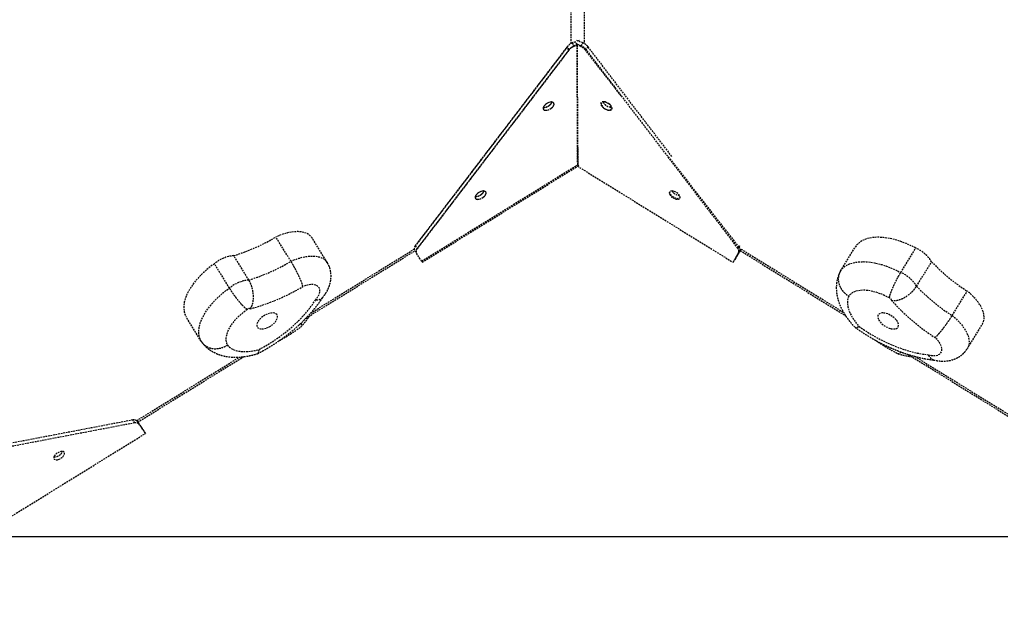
# Model space of a CAD drawing. Header units: millimetres. Extents: x -3485 to 2910, y -2710 to 2433.
# Drawn here: x -202 to 526, y -611 to -174 of the extents above; entities that cross this region are included whole.
import ezdxf

# ---------------------------------------------------------------- set-up
doc = ezdxf.new("R2010")
doc.units = ezdxf.units.MM
doc.linetypes.add('HIDDEN', pattern=[1.905, 1.27, -0.635])
for name, color, linetype in [('DIKOM_ОБЪЕКТ', 7, 'Continuous'), ('DIKOM_РАЗМЕР_ЗОНА', 7, 'Continuous'), ('DIKOM_РАЗМЕР_ОБЪЕКТА', 7, 'Continuous')]:
    doc.layers.add(name, color=color, linetype=linetype)
doc.styles.add('style1', font='arialbd.ttf', dxfattribs={"width": 0.8})
doc.dimstyles.new('1-50', dxfattribs={"dimtxt": 300, "dimasz": 200, "dimexe": 100, "dimexo": 0, "dimgap": 100, "dimtad": 1, "dimtxsty": 'style1', "dimcen": 200, "dimclrd": 7, "dimclre": 7, "dimclrt": 7, "dimadec": 1, "dimazin": 2, "dimtfac": 1, "dimtmove": 0, "dimatfit": 2, "dimfxl": 0, "dimlwd": 25, "dimlwe": 18, "dimarcsym": 0})

# ---------------------------------------------------------------- blocks, each defined once
blk = doc.blocks.new('*D0')
at = {"layer": 'Defpoints', "color": 0, "transparency": 16777216}
for p in [(-984.73, -181.8), (1408.5, -182.4), (1408.5, -1080.66)]:
    blk.add_point(p, dxfattribs=at)
at = {"layer": 'DIKOM_РАЗМЕР_ОБЪЕКТА', "color": 7, "lineweight": 18, "transparency": 16777216}
for p, q in [((-984.73, -181.8), (-984.73, -1180.66)), ((1408.5, -182.4), (1408.5, -1180.66))]:
    blk.add_line(p, q, dxfattribs=at)
at = {"layer": 'DIKOM_РАЗМЕР_ОБЪЕКТА', "color": 7, "lineweight": 25, "transparency": 16777216}
blk.add_line((-784.73, -1080.66), (1208.5, -1080.66), dxfattribs=at)
at = {"layer": 'DIKOM_РАЗМЕР_ОБЪЕКТА', "color": 7, "transparency": 16777216}
for points in [[(-784.73, -1047.33), (-784.73, -1113.99), (-984.73, -1080.66)], [(1208.5, -1047.33), (1208.5, -1113.99), (1408.5, -1080.66)]]:
    blk.add_solid(points, dxfattribs=at)
at = {"layer": 'DIKOM_РАЗМЕР_ОБЪЕКТА', "color": 7, "transparency": 16777216, "insert": (331.81, -827.49), "char_height": 300, "attachment_point": 5, "style": 'style1'}
blk.add_mtext('{\\fArial|b0|i0|c204|p34;2400}', dxfattribs=at)
blk = doc.blocks.new('*D1')
at = {"layer": 'Defpoints', "color": 0, "transparency": 16777216}
for p in [(945.52, 932.59), (-1315.58, -557.62), (667.32, -557.62)]:
    blk.add_point(p, dxfattribs=at)
at = {"layer": 'DIKOM_РАЗМЕР_ОБЪЕКТА', "color": 7, "lineweight": 18, "transparency": 16777216}
for p, q in [((945.52, 932.59), (-1415.58, 932.59)), ((667.32, -557.62), (-1415.58, -557.62))]:
    blk.add_line(p, q, dxfattribs=at)
at = {"layer": 'DIKOM_РАЗМЕР_ОБЪЕКТА', "color": 7, "lineweight": 25, "transparency": 16777216}
blk.add_line((-1315.58, 732.59), (-1315.58, -357.62), dxfattribs=at)
at = {"layer": 'DIKOM_РАЗМЕР_ОБЪЕКТА', "color": 7, "transparency": 16777216}
for points in [[(-1348.92, 732.59), (-1282.25, 732.59), (-1315.58, 932.59)], [(-1348.92, -357.62), (-1282.25, -357.62), (-1315.58, -557.62)]]:
    blk.add_solid(points, dxfattribs=at)
at = {"layer": 'DIKOM_РАЗМЕР_ОБЪЕКТА', "color": 7, "transparency": 16777216, "insert": (-1568.76, 187.48), "char_height": 300, "attachment_point": 5, "rotation": 90, "style": 'style1'}
blk.add_mtext('{\\fArial|b0|i0|c204|p34;1500}', dxfattribs=at)
blk = doc.blocks.new('*D3')
at = {"layer": 'Defpoints', "color": 0, "transparency": 16777216}
for p in [(1104.7, 2433.05), (-3035.21, -2058.94), (798.95, -2058.94)]:
    blk.add_point(p, dxfattribs=at)
at = {"layer": 'DIKOM_РАЗМЕР_ЗОНА', "color": 7, "lineweight": 18, "transparency": 16777216}
for p, q in [((1104.7, 2433.05), (-3135.21, 2433.05)), ((798.95, -2058.94), (-3135.21, -2058.94))]:
    blk.add_line(p, q, dxfattribs=at)
at = {"layer": 'DIKOM_РАЗМЕР_ЗОНА', "color": 7, "lineweight": 25, "transparency": 16777216}
blk.add_line((-3035.21, 2233.05), (-3035.21, -1858.94), dxfattribs=at)
at = {"layer": 'DIKOM_РАЗМЕР_ЗОНА', "color": 7, "transparency": 16777216}
for points in [[(-3068.54, 2233.05), (-3001.87, 2233.05), (-3035.21, 2433.05)], [(-3068.54, -1858.94), (-3001.87, -1858.94), (-3035.21, -2058.94)]]:
    blk.add_solid(points, dxfattribs=at)
at = {"layer": 'DIKOM_РАЗМЕР_ЗОНА', "color": 7, "transparency": 16777216, "insert": (-3288.38, 360.58), "char_height": 300, "attachment_point": 5, "rotation": 90, "style": 'style1'}
blk.add_mtext('{\\fArial|b0|i0|c204|p34;4500}', dxfattribs=at)

msp = doc.modelspace()

# ---------------------------------------------------------------- linework, layer by layer
at = {"layer": 'DIKOM_ОБЪЕКТ', "color": 7, "linetype": 'HIDDEN', "lineweight": 15}
for p, q in [((207.152, -191.32), (207.146, -51.635)), ((216.618, -51.633), (216.624, -191.32)), ((215.872, -190.974), (210.589, -188.837)), ((212.126, -189.459), (213.188, -189.005)), ((204.285, -193.65), (91.358, -341.496)), ((203.957, -194.079), (91.358, -341.496)), ((205.626, -195.82), (92.7, -343.666)), ((205.298, -196.25), (92.7, -343.666)), ((205.298, -196.25), (203.957, -194.079)), ((205.626, -195.82), (204.285, -193.65)), ((210.101, -190.085), (207.903, -190.974)), ((207.903, -190.974), (209.244, -193.145)), ((208.534, -190.719), (208.402, -190.666)), ((208.762, -193.639), (211.889, -192.304)), ((211.443, -192.256), (209.244, -193.145)), ((211.443, -192.256), (210.101, -190.085)), ((214.531, -193.145), (211.147, -191.776)), ((211.894, -281.362), (211.443, -192.256)), ((214.137, -193.612), (211.444, -192.493)), ((211.444, -192.493), (211.894, -281.362)), ((214.137, -193.612), (214.302, -193.34)), ((214.531, -193.145), (215.872, -190.974)), ((217.776, -195.943), (217.627, -196.189)), ((244.095, -230.132), (217.627, -196.189)), ((219.49, -193.649), (218.149, -195.82)), ((330.76, -343.226), (218.149, -195.82)), ((281.781, -275.187), (219.49, -193.649)), ((233.553, -237.711), (233.898, -237.913)), ((331.7, -342.478), (279.395, -275.402)), ((96.029, -352.973), (211.894, -281.362)), ((96.029, -352.973), (211.894, -281.362)), ((96.501, -353.735), (211.853, -282.441)), ((96.501, -353.735), (211.853, -282.441)), ((211.641, -282.31), (327.319, -353.798)), ((211.894, -281.362), (212.642, -281.815)), ((-0.939, -353.039), (-12.12, -334.949)), ((25.984, -353.864), (14.803, -335.774)), ((91.358, -341.496), (92.7, -343.666)), ((331.7, -342.478), (332.528, -341.107)), ((-32.222, -366.93), (-43.403, -348.84)), ((10.318, -395.148), (91.198, -345.156)), ((13.74, -391.452), (90.552, -343.976)), ((92.065, -346.559), (90.723, -344.388)), ((96.029, -352.973), (92.065, -346.559)), ((331.44, -346.04), (327.319, -353.798)), ((332.364, -345.364), (328.464, -351.817)), ((329.246, -350.526), (332.366, -345.364)), ((332.527, -345.094), (329.785, -349.633)), ((329.785, -349.633), (332.523, -345.103)), ((330.76, -343.226), (331.258, -342.421)), ((331.946, -345.222), (331.44, -346.04)), ((333.185, -344.005), (332.364, -345.364)), ((332.366, -345.364), (332.524, -345.103)), ((332.522, -345.102), (410.864, -393.515)), ((333.216, -343.951), (409.271, -390.951)), ((406.972, -360.275), (418.152, -342.185)), ((451.723, -361.32), (462.903, -343.229)), ((-46.592, -372.875), (-57.774, -354.786)), ((327.319, -353.798), (328.66, -351.628)), ((328.301, -352.088), (328.464, -351.817)), ((328.448, -351.807), (328.464, -351.817)), ((328.464, -351.817), (329.785, -349.633)), ((329.249, -350.519), (328.66, -351.628)), ((329.247, -350.523), (329.785, -349.633)), ((329.785, -349.633), (329.785, -349.633)), ((463.468, -371.514), (474.647, -353.424)), ((489.882, -393.282), (501.062, -375.191)), ((-67.54, -412.435), (-78.721, -394.345)), ((501.185, -417.732), (512.364, -399.641)), ((457.253, -422.182), (538.138, -472.167)), ((-115.493, -471.331), (-39.075, -424.097)), ((-114.704, -472.423), (-36.069, -423.819)), ((462.089, -423.591), (538.905, -471.061)), ((-118.214, -470.805), (-300.42, -505.606)), ((-116.872, -472.976), (-299.078, -507.777)), ((-116.872, -472.976), (-118.214, -470.805)), ((-115.393, -471.456), (-114.051, -473.626)), ((-115.393, -471.456), (-110.297, -478.612)), ((-114.051, -473.626), (-108.955, -480.782)), ((-108.955, -480.782), (-110.297, -478.612)), ((-233.982, -558.058), (-108.955, -480.782))]:
    msp.add_line(p, q, dxfattribs=at)
at = {"layer": 'DIKOM_ОБЪЕКТ', "color": 7, "linetype": 'HIDDEN', "lineweight": 15, "flags": 128}
for points in [[(187.589, -240.919), (188.534, -240.963), (189.623, -240.756), (190.768, -240.316), (191.877, -239.677), (192.859, -238.893), (193.635, -238.025), (194.142, -237.145), (194.339, -236.323), (194.21, -235.627), (193.766, -235.113), (193.042, -234.822), (192.098, -234.778), (191.009, -234.984), (189.864, -235.425), (188.755, -236.063), (187.773, -236.848), (186.997, -237.716), (186.49, -238.596), (186.293, -239.418), (186.421, -240.114), (186.866, -240.628), (187.589, -240.919)], [(192.289, -239.378), (193.198, -238.551), (193.873, -237.67), (194.259, -236.805), (194.327, -236.026), (194.069, -235.397), (193.507, -234.968), (192.687, -234.774), (191.675, -234.831), (190.552, -235.134), (189.411, -235.659), (188.342, -236.363), (187.434, -237.189), (186.759, -238.071), (186.372, -238.936), (186.305, -239.715), (186.563, -240.344), (187.125, -240.773), (187.945, -240.967), (188.957, -240.91), (190.08, -240.607), (191.221, -240.082), (192.289, -239.378)], [(232.587, -240.101), (233.737, -240.533), (234.829, -240.732), (235.775, -240.681), (236.499, -240.386), (236.941, -239.87), (237.067, -239.174), (236.865, -238.356), (236.353, -237.481), (235.571, -236.621), (234.583, -235.844), (233.47, -235.214), (232.32, -234.783), (231.228, -234.584), (230.282, -234.634), (229.558, -234.93), (229.115, -235.446), (228.99, -236.142), (229.191, -236.96), (229.704, -237.835), (230.485, -238.695), (231.473, -239.472), (232.587, -240.101)], [(231.491, -234.764), (230.582, -234.855), (229.907, -235.19), (229.52, -235.742), (229.453, -236.466), (229.71, -237.304), (230.272, -238.187), (231.092, -239.045), (232.104, -239.807), (233.227, -240.412), (234.368, -240.81), (235.437, -240.97), (236.345, -240.879), (237.02, -240.544), (237.407, -239.992), (237.474, -239.268), (237.217, -238.43), (236.655, -237.547), (235.835, -236.689), (234.823, -235.927), (234.322, -235.63)], [(233.627, -235.29), (232.559, -234.924), (231.491, -234.764)], [(137.125, -306.988), (138.07, -307.032), (139.159, -306.825), (140.304, -306.385), (141.412, -305.746), (142.394, -304.961), (143.17, -304.094), (143.678, -303.213), (143.875, -302.392), (143.746, -301.696), (143.302, -301.181), (142.578, -300.89), (141.634, -300.846), (140.545, -301.053), (139.4, -301.493), (138.291, -302.132), (137.309, -302.917), (136.533, -303.785), (136.026, -304.665), (135.829, -305.486), (135.957, -306.182), (136.401, -306.697), (137.125, -306.988)], [(141.825, -305.446), (142.734, -304.62), (143.408, -303.739), (143.795, -302.874), (143.862, -302.095), (143.605, -301.465), (143.043, -301.036), (142.223, -300.843), (141.21, -300.9), (140.088, -301.203), (138.946, -301.728), (137.878, -302.432), (136.97, -303.258), (136.295, -304.139), (135.908, -305.004), (135.841, -305.783), (136.099, -306.413), (136.66, -306.842), (137.481, -307.036), (138.493, -306.979), (139.615, -306.675), (140.757, -306.15), (141.825, -305.446)], [(281.961, -300.828), (281.052, -300.919), (280.377, -301.254), (279.99, -301.806), (279.923, -302.531), (280.18, -303.368), (280.742, -304.252), (281.562, -305.109), (282.574, -305.871), (283.697, -306.476), (284.838, -306.875), (285.907, -307.035), (286.815, -306.944), (287.49, -306.608), (287.877, -306.056), (287.945, -305.332), (287.687, -304.494), (287.125, -303.611), (286.305, -302.754), (285.293, -301.992), (284.171, -301.387), (283.029, -300.988), (281.961, -300.828)], [(280.113, -301.554), (280.114, -301.705), (280.316, -302.524), (280.828, -303.399), (281.61, -304.259), (282.598, -305.036), (283.712, -305.665)], [(283.712, -305.665), (284.861, -306.097), (285.953, -306.296), (286.9, -306.245), (287.623, -305.95), (287.958, -305.621)], [(14.803, -335.774), (14.719, -335.642), (13.651, -334.316), (12.292, -333.196), (10.66, -332.296), (8.775, -331.627), (6.66, -331.197), (4.342, -331.011), (1.848, -331.073), (-0.791, -331.38), (-3.541, -331.929), (-6.37, -332.714), (-9.241, -333.725), (-12.12, -334.949)], [(462.903, -343.229), (459.413, -341.475), (455.891, -339.914), (452.364, -338.56), (448.861, -337.423), (445.411, -336.513), (442.041, -335.837), (438.778, -335.401), (435.65, -335.207), (432.68, -335.258), (429.893, -335.554), (427.312, -336.091), (424.957, -336.865), (422.848, -337.871), (421.001, -339.099), (419.432, -340.541), (418.152, -342.185)], [(-0.939, -353.039), (1.94, -351.815), (4.812, -350.804), (7.64, -350.019), (10.39, -349.47), (13.029, -349.162), (15.523, -349.101), (17.842, -349.287), (19.956, -349.716), (21.841, -350.386), (23.473, -351.286), (24.832, -352.406), (25.9, -353.731), (25.983, -353.863)], [(-57.774, -354.786), (-60.904, -357.122), (-63.875, -359.575), (-66.663, -362.124), (-69.246, -364.748), (-71.603, -367.427), (-73.715, -370.139), (-75.564, -372.862), (-77.137, -375.574), (-78.419, -378.253), (-79.401, -380.878), (-80.075, -383.426), (-80.436, -385.879), (-80.479, -388.215), (-80.206, -390.417), (-79.619, -392.465), (-78.721, -394.345)], [(96.029, -352.973), (96.233, -353.301), (96.381, -353.541), (96.471, -353.686), (96.501, -353.735), (96.501, -353.735)], [(96.029, -352.973), (96.233, -353.301), (96.381, -353.541), (96.471, -353.686), (96.501, -353.735), (96.501, -353.735)], [(329.785, -349.633), (329.685, -349.798), (329.612, -349.919), (329.568, -349.992), (329.553, -350.017), (329.568, -349.992), (329.612, -349.919), (329.685, -349.798), (329.785, -349.633)], [(406.972, -360.275), (408.252, -358.632), (409.822, -357.19), (411.668, -355.961), (413.778, -354.956), (416.133, -354.181), (418.714, -353.644), (421.5, -353.349), (424.47, -353.298), (427.599, -353.491), (430.861, -353.928), (434.231, -354.604), (437.682, -355.514), (441.184, -356.65), (444.711, -358.005), (448.234, -359.565), (451.723, -361.32)], [(17.233, -381.818), (18.507, -380.228), (19.493, -378.631), (20.165, -377.07), (20.505, -375.589), (20.502, -374.228), (20.158, -373.024), (19.482, -372.009), (18.491, -371.213), (17.214, -370.657), (15.685, -370.356), (13.946, -370.317), (12.045, -370.543), (10.034, -371.027), (7.967, -371.756)], [(-67.54, -412.435), (-68.438, -410.555), (-69.025, -408.506), (-69.298, -406.305), (-69.254, -403.969), (-68.894, -401.516), (-68.22, -398.967), (-67.238, -396.343), (-65.956, -393.664), (-64.383, -390.952), (-62.534, -388.229), (-60.422, -385.517), (-58.065, -382.838), (-55.482, -380.213), (-52.694, -377.664), (-49.722, -375.212), (-46.592, -372.875)], [(443.326, -380.269), (440.474, -378.788), (437.584, -377.504), (434.693, -376.432), (431.836, -375.586), (429.05, -374.977), (426.369, -374.611), (423.828, -374.495), (421.457, -374.629), (419.288, -375.011), (417.346, -375.637), (415.657, -376.499), (414.241, -377.586), (413.116, -378.884)], [(512.364, -399.641), (512.445, -399.507), (513.153, -397.959), (513.547, -396.243), (513.623, -394.381), (513.378, -392.395), (512.817, -390.312), (511.946, -388.155), (510.776, -385.951), (509.321, -383.729), (507.599, -381.515), (505.632, -379.336), (503.444, -377.22), (501.062, -375.191)], [(-24.633, -418.484), (-20.305, -416.1), (-16.06, -413.542), (-11.92, -410.825), (-7.907, -407.964), (-4.042, -404.972), (-0.347, -401.868), (3.159, -398.666), (6.456, -395.384), (9.529, -392.041), (12.359, -388.653), (14.931, -385.24), (17.233, -381.818)], [(413.116, -378.884), (412.496, -380.68), (412.189, -382.634), (412.2, -384.726), (412.527, -386.935), (413.168, -389.239), (414.117, -391.614), (415.363, -394.039), (416.895, -396.487), (418.696, -398.935), (420.75, -401.358)], [(444.679, -381.912), (444.756, -381.736), (444.749, -381.52), (444.657, -381.279), (444.487, -381.028), (444.252, -380.787), (443.966, -380.57), (443.651, -380.393), (443.326, -380.269)], [(-33.399, -388.86), (-35.999, -390.749), (-38.44, -392.759), (-40.692, -394.866), (-42.726, -397.043), (-44.517, -399.263), (-46.043, -401.497), (-47.284, -403.718), (-48.224, -405.898), (-48.853, -408.009), (-49.161, -410.026), (-49.146, -411.923), (-48.807, -413.675), (-48.148, -415.262)], [(-31.324, -388.385), (-31.447, -388.237), (-31.644, -388.147), (-31.901, -388.121), (-32.201, -388.161), (-32.522, -388.264), (-32.844, -388.422), (-33.143, -388.625), (-33.399, -388.86)], [(-11.387, -392.587), (-12.092, -391.957), (-13.064, -391.547), (-14.262, -391.373), (-15.636, -391.443), (-17.132, -391.754), (-18.687, -392.292), (-20.238, -393.037), (-21.722, -393.957), (-23.077, -395.015), (-24.248, -396.167), (-25.187, -397.366), (-25.857, -398.564), (-26.228, -399.711), (-26.287, -400.76), (-26.031, -401.668), (-25.47, -402.399), (-24.627, -402.921), (-23.536, -403.214), (-22.243, -403.267), (-20.801, -403.075), (-19.268, -402.649), (-17.707, -402.004), (-16.182, -401.167), (-14.755, -400.173), (-13.485, -399.063), (-12.424, -397.881), (-11.616, -396.676), (-11.093, -395.498), (-10.876, -394.394), (-10.976, -393.41), (-11.387, -392.587)], [(449.837, -401.624), (450.085, -400.711), (450.017, -399.659), (449.637, -398.51), (448.96, -397.312), (448.013, -396.113), (446.836, -394.963), (445.476, -393.908), (443.99, -392.993), (442.438, -392.254), (440.884, -391.722), (439.391, -391.418), (438.02, -391.355), (436.828, -391.535), (435.863, -391.952), (435.166, -392.587), (434.763, -393.416), (434.673, -394.404), (434.898, -395.51), (435.43, -396.69), (436.246, -397.894), (437.313, -399.075), (438.588, -400.183), (440.018, -401.173), (441.545, -402.004), (443.107, -402.643), (444.638, -403.063), (446.077, -403.248), (447.365, -403.189), (448.449, -402.889), (449.285, -402.36), (449.837, -401.624)], [(489.882, -393.282), (492.265, -395.31), (494.453, -397.427), (496.42, -399.605), (498.141, -401.82), (499.596, -404.042), (500.766, -406.245), (501.637, -408.402), (502.199, -410.486), (502.443, -412.471), (502.368, -414.333), (501.974, -416.049), (501.266, -417.598), (501.185, -417.731)], [(420.75, -401.358), (424.818, -404.162), (429.004, -406.816), (433.286, -409.304), (437.64, -411.613), (442.044, -413.732), (446.473, -415.649), (450.905, -417.352), (455.315, -418.835), (459.679, -420.087), (463.975, -421.104), (468.179, -421.878), (472.268, -422.407)], [(472.268, -422.407), (474.26, -422.835), (476.129, -423.002), (477.826, -422.906), (479.303, -422.547), (480.519, -421.936), (481.442, -421.09), (482.047, -420.031), (482.316, -418.789), (482.242, -417.398), (481.828, -415.896), (481.085, -414.323), (480.033, -412.724), (478.7, -411.141), (477.124, -409.619)], [(-48.148, -415.262), (-46.819, -416.62), (-45.209, -417.768), (-43.333, -418.694), (-41.211, -419.389), (-38.863, -419.845), (-36.314, -420.06), (-33.589, -420.029), (-30.714, -419.754), (-27.719, -419.237), (-24.633, -418.484)], [(-176.618, -497.663), (-176.943, -498.516), (-176.945, -499.27), (-176.624, -499.863), (-176.007, -500.247), (-175.142, -500.391), (-174.101, -500.284), (-172.967, -499.934), (-171.833, -499.369), (-170.79, -498.636), (-169.923, -497.793), (-169.302, -496.909), (-168.977, -496.056), (-168.975, -495.302), (-169.296, -494.709), (-169.914, -494.325), (-170.778, -494.181), (-171.819, -494.288), (-172.953, -494.638), (-174.087, -495.203), (-175.13, -495.936), (-175.997, -496.779), (-176.618, -497.663)]]:
    msp.add_lwpolyline(points, dxfattribs=at)
at = {"layer": 'DIKOM_ОБЪЕКТ', "color": 7, "linetype": 'HIDDEN', "lineweight": 15}
for centre, radius, start, end in [((211.173, -199.181), 8.835, 111.726436, 141.231834), ((212.169, -201.762), 8.809, 112.752115, 141.262546), ((212.514, -201.351), 8.833, 111.723969, 141.234364), ((210.81, -201.771), 8.811, 39.311524, 67.815202), ((211.26, -201.353), 8.835, 38.771798, 68.274967), ((212.602, -199.181), 8.834, 38.770164, 68.276601), ((186.785, -232.777), 6.019, 266.50908, 304.789831), ((186.646, -231.932), 6.848, 268.118915, 335.313876), ((186.782, -232.507), 6.28, 266.710725, 311.554915), ((187.335, -232.44), 6.016, 298.645505, 336.975281), ((187.747, -232.689), 5.537, 305.315135, 337.66721), ((236.441, -232.426), 6.023, 203.122996, 241.346094), ((236.662, -232.277), 6.276, 203.598335, 244.712377), ((236.551, -232.485), 6.053, 239.666975, 273.604884), ((136.321, -298.845), 6.019, 266.510818, 304.787974), ((136.182, -298.001), 6.848, 268.117755, 335.315035), ((136.318, -298.577), 6.279, 266.706918, 311.558722), ((136.871, -298.509), 6.016, 298.645439, 336.976889), ((137.283, -298.757), 5.537, 305.315412, 337.666747), ((288.003, -296.838), 7.302, 213.072482, 265.940968), ((-83.43, -216.528), 138.234, 286.831498, 301.05507), ((93.221, -343.42), 2.679, 134.067616, 201.175926), ((-40.809, -375.451), 26.737, 95.569204, 129.384011), ((94.563, -345.591), 2.679, 134.066245, 201.175692), ((328.815, -345.185), 2.761, 341.962662, 45.210605), ((329.855, -344.422), 2.68, 339.40838, 46.504987), ((452.006, -367.645), 26.737, 32.134295, 65.948777), ((-72.25, -234.615), 138.237, 286.831678, 301.05489), ((575.09, -258.45), 138.234, 223.396646, 237.620135), ((440.827, -385.736), 26.737, 32.134482, 65.948931), ((-29.627, -393.541), 26.737, 95.569204, 129.384011), ((-74.004, -232.804), 161.329, 285.340254, 300.537236), ((563.912, -276.54), 138.235, 223.396662, 237.620054), ((564.749, -274.16), 161.329, 221.905289, 237.10219), ((-117.332, -473.421), 2.761, 45.398652, 108.644814), ((-115.99, -475.592), 2.761, 45.395836, 108.64763), ((-176.635, -491.34), 6.856, 268.169468, 335.270532), ((-175.944, -491.848), 6.02, 298.652871, 336.916151), ((-176.493, -492.185), 6.022, 266.552165, 304.782724)]:
    msp.add_arc(centre, radius, start, end, dxfattribs=at)
msp.add_ellipse((211.893, -275.363), major_axis=(-0.001, 7.053), ratio=0.0000538, start_param=4.4871594, end_param=8.9205742, dxfattribs=at)
for points, knots in [([(7.967, -371.756), (7.965, -371.748), (7.828, -371.138), (7.471, -369.922), (6.716, -367.889), (5.87, -365.879), (4.877, -363.716), (3.788, -361.498), (2.617, -359.242), (1.423, -357.055), (0.214, -354.936), (-0.551, -353.677), (-0.939, -353.039)], [0, 0, 0, 0, 0.002043, 0.1451475, 0.2509378, 0.3597596, 0.4650851, 0.573434, 0.6785532, 0.7867076, 0.8918287, 1, 1, 1, 1]), ([(22.424, -380.123), (22.497, -380.039), (23.252, -379.173), (24.467, -377.492), (25.952, -375.063), (27.105, -372.643), (27.972, -370.206), (28.549, -367.771), (28.843, -365.352), (28.855, -362.963), (28.592, -360.619), (28.031, -358.274), (27.194, -355.989), (26.375, -354.559), (25.978, -353.866)], [0, 0, 0, 0, 0.0114202, 0.1186536, 0.2166771, 0.3119554, 0.4038303, 0.4925129, 0.5785951, 0.6627148, 0.7454315, 0.8272057, 0.9163228, 1, 1, 1, 1]), ([(406.452, -361.248), (406.168, -361.859), (405.492, -363.311), (404.723, -365.727), (404.141, -368.458), (403.853, -371.262), (403.848, -374.129), (404.131, -377.054), (404.705, -380.035), (405.577, -383.066), (406.751, -386.136), (408.229, -389.225), (410, -392.306), (412.044, -395.347), (414.344, -398.312), (416.167, -400.422), (417.23, -401.531), (417.399, -401.708)], [0, 0, 0, 0, 0.0466086, 0.1108408, 0.1752829, 0.2404703, 0.3068758, 0.3749563, 0.4451071, 0.5175854, 0.5924126, 0.6693024, 0.7476857, 0.8268681, 0.9061248, 0.9850601, 1, 1, 1, 1]), ([(406.972, -360.275), (406.635, -360.897), (405.951, -362.159), (405.416, -364.267), (405.261, -366.486), (405.525, -368.732), (406.197, -370.977), (407.248, -373.119), (408.667, -375.137), (410.56, -377.114), (412.145, -378.296), (413.094, -378.87), (413.116, -378.884)], [0, 0, 0, 0, 0.1057741, 0.214616, 0.3203875, 0.4292274, 0.5350226, 0.6438806, 0.7497309, 0.8586426, 0.9966455, 1, 1, 1, 1]), ([(443.326, -380.269), (443.327, -380.261), (443.362, -379.612), (443.653, -378.383), (444.323, -376.328), (445.109, -374.293), (446.046, -372.102), (447.086, -369.855), (448.216, -367.572), (449.381, -365.361), (450.571, -363.224), (451.336, -361.961), (451.723, -361.32)], [0, 0, 0, 0, 0.0016808, 0.1432305, 0.2488637, 0.3575556, 0.4631173, 0.5717339, 0.6772704, 0.7858661, 0.8914037, 1, 1, 1, 1]), ([(-31.324, -388.385), (-31.319, -388.379), (-30.919, -387.939), (-30.276, -386.975), (-29.526, -385.254), (-28.992, -383.183), (-28.727, -380.812), (-28.742, -378.329), (-29.012, -375.846), (-29.521, -373.378), (-30.236, -371.042), (-31.134, -368.832), (-31.856, -367.57), (-32.222, -366.93)], [0, 0, 0, 0, 0.0010787, 0.0812554, 0.1643755, 0.2682229, 0.3751112, 0.4780714, 0.5839567, 0.6864858, 0.7919601, 0.8944896, 1, 1, 1, 1]), ([(-33.399, -388.86), (-33.406, -388.856), (-33.97, -388.536), (-34.94, -387.724), (-36.478, -386.206), (-37.947, -384.593), (-39.487, -382.776), (-41.032, -380.84), (-42.569, -378.808), (-44.026, -376.778), (-45.404, -374.758), (-46.193, -373.509), (-46.592, -372.875)], [0, 0, 0, 0, 0.0016794, 0.1432315, 0.2488628, 0.3575567, 0.4631164, 0.5717343, 0.6772704, 0.7858655, 0.8914028, 1, 1, 1, 1]), ([(444.679, -381.912), (444.687, -381.915), (445.259, -382.077), (446.409, -382.219), (448.283, -382.121), (450.375, -381.672), (452.614, -380.849), (454.829, -379.725), (456.928, -378.373), (458.909, -376.814), (460.678, -375.13), (462.253, -373.338), (463.059, -372.128), (463.468, -371.514)], [0, 0, 0, 0, 0.0010788, 0.0812548, 0.1643758, 0.2682234, 0.375112, 0.4780715, 0.5839568, 0.6864861, 0.7919592, 0.8944896, 1, 1, 1, 1]), ([(-25.646, -421.567), (-25.267, -421.374), (-23.389, -420.418), (-20.054, -418.576), (-15.684, -415.985), (-11.411, -413.235), (-7.248, -410.343), (-3.208, -407.317), (0.695, -404.166), (4.446, -400.899), (8.032, -397.524), (11.441, -394.05), (14.659, -390.486), (17.669, -386.838), (20.381, -383.25), (21.968, -380.858), (22.719, -379.727)], [0, 0, 0, 0, 0.0190949, 0.0945668, 0.1699956, 0.2454168, 0.3208667, 0.3963827, 0.4720096, 0.547793, 0.6237792, 0.700014, 0.7765421, 0.8534031, 0.9306277, 1, 1, 1, 1]), ([(22.39, -380.093), (22.286, -380.237), (21.932, -380.729), (20.973, -381.295), (19.416, -381.811), (18.064, -381.877), (17.245, -381.819), (17.233, -381.818)], [0, 0, 0, 0, 0.1090375, 0.3719921, 0.642509, 0.9946489, 1, 1, 1, 1]), ([(6.44, -398.979), (6.474, -399.071), (6.681, -399.637), (6.776, -400.425), (6.742, -401.273), (6.488, -401.572), (6.374, -401.706)], [0, 0, 0, 0, 0.0662507, 0.4039471, 0.7334471, 1, 1, 1, 1]), ([(6.395, -401.725), (6.614, -401.496), (7.728, -400.331), (9.589, -398.15), (11.555, -395.646), (12.575, -394.075), (12.925, -393.536)], [0, 0, 0, 0, 0.0879242, 0.4474654, 0.8104475, 1, 1, 1, 1]), ([(477.124, -409.619), (477.131, -409.613), (477.615, -409.218), (478.543, -408.355), (480.023, -406.77), (481.443, -405.114), (482.933, -403.259), (484.43, -401.293), (485.924, -399.237), (487.347, -397.191), (488.702, -395.162), (489.485, -393.915), (489.882, -393.282)], [0, 0, 0, 0, 0.0020438, 0.1451471, 0.2509384, 0.3597584, 0.4650849, 0.5734336, 0.6785534, 0.7867082, 0.8918289, 1, 1, 1, 1]), ([(-9.643, -411.97), (-8.409, -411.286), (-5.698, -409.783), (-1.608, -407.263), (2.475, -404.582), (5.049, -402.723), (6.258, -401.849)], [0, 0, 0, 0, 0.2244308, 0.4932239, 0.7620445, 1, 1, 1, 1]), ([(417.539, -401.83), (417.881, -402.083), (419.577, -403.335), (422.716, -405.495), (426.988, -408.244), (431.358, -410.836), (435.807, -413.267), (440.32, -415.527), (444.883, -417.608), (449.483, -419.502), (454.105, -421.201), (458.737, -422.696), (463.364, -423.981), (467.973, -425.041), (472.395, -425.862), (475.244, -426.212), (476.592, -426.378)], [0, 0, 0, 0, 0.0190943, 0.0945667, 0.1699956, 0.2454166, 0.3208668, 0.396383, 0.4720099, 0.5477929, 0.6237797, 0.7000143, 0.7765421, 0.8534034, 0.9306279, 1, 1, 1, 1]), ([(417.542, -401.826), (417.727, -401.923), (418.114, -402.128), (419.151, -402.027), (420.118, -401.67), (420.743, -401.362), (420.75, -401.358)], [0, 0, 0, 0, 0.2766987, 0.5807416, 0.9952059, 1, 1, 1, 1]), ([(-67.54, -412.435), (-67.134, -413.014), (-66.312, -414.191), (-64.665, -415.612), (-62.75, -416.743), (-60.623, -417.511), (-58.315, -417.914), (-55.928, -417.932), (-53.49, -417.565), (-50.875, -416.756), (-49.109, -415.867), (-48.17, -415.276), (-48.148, -415.262)], [0, 0, 0, 0, 0.1057735, 0.2146138, 0.3203875, 0.4292265, 0.5350208, 0.6438789, 0.7497289, 0.8586433, 0.9966448, 1, 1, 1, 1]), ([(-66.903, -413.335), (-66.483, -413.862), (-65.487, -415.116), (-63.67, -416.884), (-61.487, -418.626), (-59.108, -420.138), (-56.546, -421.424), (-53.803, -422.48), (-50.88, -423.299), (-47.78, -423.875), (-44.508, -424.197), (-41.084, -424.258), (-37.537, -424.051), (-33.903, -423.582), (-30.222, -422.852), (-27.519, -422.165), (-26.052, -421.71), (-25.819, -421.638)], [0, 0, 0, 0, 0.04660974, 0.11084107, 0.1752832, 0.24047021, 0.30687638, 0.37495655, 0.44510801, 0.51758571, 0.59241297, 0.66930284, 0.74768571, 0.82686789, 0.90612544, 0.98506025, 1, 1, 1, 1]), ([(433.28, -411.852), (434.444, -412.65), (437.001, -414.402), (441.083, -416.934), (445.307, -419.387), (448.122, -420.857), (449.443, -421.548)], [0, 0, 0, 0, 0.2244316, 0.4932244, 0.7620435, 1, 1, 1, 1]), ([(-25.649, -421.562), (-25.48, -421.441), (-25.123, -421.187), (-24.749, -420.213), (-24.636, -419.189), (-24.633, -418.492), (-24.633, -418.484)], [0, 0, 0, 0, 0.2766994, 0.5807418, 0.9952045, 1, 1, 1, 1]), ([(449.616, -421.615), (449.919, -421.709), (451.459, -422.185), (454.242, -422.873), (457.361, -423.512), (459.222, -423.722), (459.861, -423.794)], [0, 0, 0, 0, 0.0879247, 0.4474664, 0.810448, 1, 1, 1, 1]), ([(452.092, -420.427), (452.025, -420.499), (451.611, -420.937), (450.949, -421.374), (450.175, -421.723), (449.794, -421.63), (449.624, -421.588)], [0, 0, 0, 0, 0.0662498, 0.4039453, 0.7334463, 1, 1, 1, 1]), ([(476.106, -426.292), (476.213, -426.319), (477.326, -426.607), (479.373, -426.942), (482.209, -427.184), (484.89, -427.133), (487.457, -426.819), (489.893, -426.246), (492.188, -425.427), (494.33, -424.369), (496.309, -423.085), (498.156, -421.535), (499.825, -419.765), (500.738, -418.392), (501.18, -417.728)], [0, 0, 0, 0, 0.0114197, 0.1186531, 0.2166768, 0.3119553, 0.4038299, 0.4925122, 0.578595, 0.6627145, 0.7454325, 0.8272059, 0.9163237, 1, 1, 1, 1]), ([(476.117, -426.248), (475.942, -426.219), (475.344, -426.122), (474.409, -425.517), (473.251, -424.356), (472.587, -423.176), (472.273, -422.418), (472.268, -422.407)], [0, 0, 0, 0, 0.10903827, 0.37199252, 0.64250937, 0.99464933, 1, 1, 1, 1])]:
    msp.add_open_spline(points, degree=3, knots=knots, dxfattribs=at)

# ---------------------------------------------------------------- dimensions: what is measured, and where the dimension line sits
at = {"layer": 'DIKOM_РАЗМЕР_ЗОНА'}
dim = msp.add_linear_dim(base=(-3035.208, -2058.938), p1=(1104.7, 2433.047), p2=(798.952, -2058.938), angle=90, text='{\\fArial|b0|i0|c204|p34;4500}', dimstyle='1-50', dxfattribs=at)
dim.commit()
dim.dimension.update_dxf_attribs({"geometry": '*D3', "text_midpoint": (-3035.208, 360.58), "dimtype": 160})
at = {"layer": 'DIKOM_РАЗМЕР_ОБЪЕКТА'}
dim = msp.add_linear_dim(base=(-1315.584, -557.62), p1=(945.524, 932.587), p2=(667.323, -557.62), angle=90, text='{\\fArial|b0|i0|c204|p34;1500}', dimstyle='1-50', dxfattribs=at)
dim.commit()
dim.dimension.update_dxf_attribs({"geometry": '*D1', "text_midpoint": (-1315.584, 187.483), "dimtype": 160})
dim = msp.add_linear_dim(base=(1408.501, -1080.661), p1=(-984.725, -181.803), p2=(1408.501, -182.404), text='{\\fArial|b0|i0|c204|p34;2400}', dimstyle='1-50', dxfattribs=at)
dim.commit()
dim.dimension.update_dxf_attribs({"geometry": '*D0', "text_midpoint": (331.814, -1080.661), "dimtype": 160})

doc.saveas('drawing.dxf')
